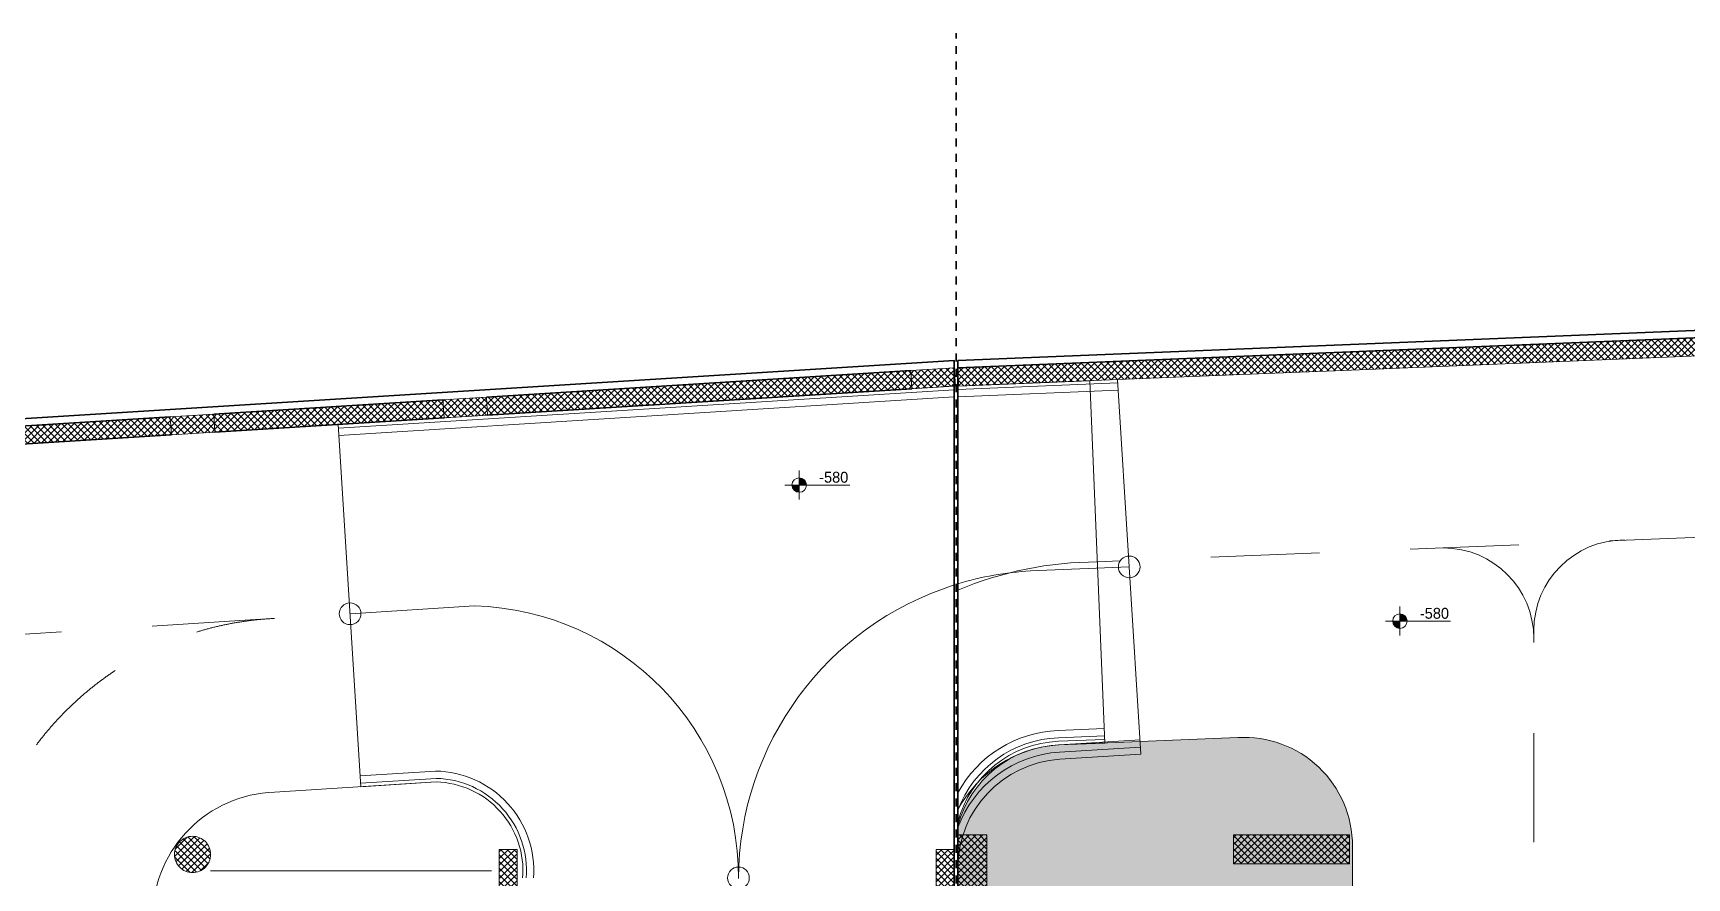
# Model space of a CAD drawing. Header units: millimetres. Extents: x 635850 to 824661, y -5878409 to -5774454.
# Drawn here: x 700891 to 723690, y -5838064 to -5826417 of the extents above; entities that cross this region are included whole.
import ezdxf

# ---------------------------------------------------------------- set-up
doc = ezdxf.new("R2010")
doc.units = ezdxf.units.MM
doc.header["$MEASUREMENT"] = 0
for name, pattern in [('A - Long Dashed', [2750, 1500, -1250]), ('Dashed', [211.666667, 105.833333, -105.833333]), ('Long Dashed', [529.166651, 317.499995, -211.666656])]:
    doc.linetypes.add(name, pattern=pattern)
for name, color, linetype, lineweight, true_color in [('2D Drafting - General_Pen_No__247', 7, 'Continuous', 13, 0xe8e8e8), ('A - Ndertesa 4 - 2D Drafting_Pen_No__247', 7, 'Continuous', 13, 0xe8e8e8), ('A - Ndertesa 4 - 2D Drafting_Pen_No__248', 7, 'Continuous', 13, 0xe8e8e8), ('A - Ndertesa 4 - 2D Drafting_Pen_No__249', 7, 'Continuous', 13, 0xe8e8e8), ('A - Ndertesa 4 - 2D Drafting_Pen_No__82', 7, 'Continuous', 20, 0xaaaaaa), ('A - Ndertesa 4 - Muret_Pen_No__82', 7, 'Continuous', 20, 0xaaaaaa), ('A - Ndertesa 4 - Rampa 2D_Pen_No__247', 7, 'Continuous', 13, 0xe8e8e8), ('A - Ndertesa 4 - Rampa 2D_Pen_No__248', 7, 'Continuous', 13, 0xe8e8e8), ('A - Ndertesa 4 - Vijat e Bodrumeve_Pen_No__82', 7, 'Continuous', 20, 0xaaaaaa), ('A - Ndertesa 5 - Drawing & Figure_Pen_No__241', 7, 'Continuous', 13, 0xe8e8e8), ('A - Ndertesa 5 - Drawing & Figure_Pen_No__247', 7, 'Continuous', 13, 0xe8e8e8), ('A - Ndertesa 5 - Drawing & Figure_Pen_No__249', 7, 'Continuous', 13, 0xe8e8e8), ('A - Ndertesa 5 - Drawing & Figure_Pen_No__82', 7, 'Continuous', 20, 0xaaaaaa), ('A - Ndertesa 5 - Rampa_Pen_No__247', 7, 'Continuous', 13, 0xe8e8e8), ('A - Ndertesa 5 - Rampa_Pen_No__248', 7, 'Continuous', 13, 0xe8e8e8)]:
    doc.layers.add(name, color=color, linetype=linetype, lineweight=lineweight, true_color=true_color)
for name, color, linetype, lineweight in [('2D Drafting - General_Pen_No__6', 5, 'Continuous', 35), ('A - Ndertesa 4 - Muret_Pen_No__22', 8, 'Continuous', 35), ('A - Ndertesa 4 - Pllaka meskatit_Pen_No__7', 7, 'Continuous', 35), ('A - Ndertesa 4 - Shtyllat_Pen_No__1', 7, 'Continuous', 13), ('A - Ndertesa 4 - Shtyllat_Pen_No__101', 252, 'Continuous', 13), ('A - Ndertesa 5 - Drawing & Figure_Pen_No__101', 252, 'Continuous', 13), ('A - Ndertesa 5 - Drawing & Figure_Pen_No__6', 5, 'Continuous', 35), ('A - Ndertesa 5 - Drawing & Figure_Pen_No__7', 7, 'Continuous', 35), ('A - Ndertesa 5 - Muret_Pen_No__101', 252, 'Continuous', 13), ('A - Ndertesa 5 - Pllaka meskatitt_Pen_No__22', 8, 'Continuous', 35), ('A - Ndertesa 5 - Shtyllat bodrum_Pen_No__1', 7, 'Continuous', 13), ('A - Ndertesa 5 - Shtyllat bodrum_Pen_No__101', 252, 'Continuous', 13), ('A - Ndertesa 5 - Shtyllat_Pen_No__1', 7, 'Continuous', 13), ('A - Ndertesa 5 - Shtyllat_Pen_No__101', 252, 'Continuous', 13), ('Dimensioning - General_Pen_No__101', 252, 'Continuous', 13)]:
    doc.layers.add(name, color=color, linetype=linetype, lineweight=lineweight)
for name, color, linetype in [('A - Ndertesa 4 - Muret', 7, 'Continuous'), ('A - Ndertesa 4 - Pllaka meskatit', 7, 'Continuous'), ('A - Ndertesa 4 - Shtyllat', 7, 'Continuous'), ('A - Ndertesa 5 - Drawing & Figure', 7, 'Continuous'), ('A - Ndertesa 5 - Muret', 7, 'Continuous'), ('A - Ndertesa 5 - Pllaka meskatitt', 7, 'Continuous'), ('A - Ndertesa 5 - Shtyllat', 7, 'Continuous'), ('A - Ndertesa 5 - Shtyllat bodrum', 7, 'Continuous'), ('Dimensioning - General', 7, 'Continuous')]:
    doc.layers.add(name, color=color, linetype=linetype)
doc.styles.add('GENERATED_STYLE_1', font='GOTHIC.TTF')
pattern_1 = [(45, (664183.82, -5827429.525), (-45.96194, 45.96194), []), (135, (664183.82, -5827429.525), (45.96194, 45.96194), [])]

# ---------------------------------------------------------------- blocks, each defined once
blk = doc.blocks.new('Slab_1', base_point=(672340, -5833507))
at = {"layer": 'A - Ndertesa 4 - Pllaka meskatit_Pen_No__7', "color": 7, "linetype": 'Continuous', "lineweight": 35, "flags": 128}
blk.add_lwpolyline([(672340, -5833507), (713590, -5830932), (713590, -5861017), (672340, -5861017)], close=True, dxfattribs=at)
blk = doc.blocks.new('Slab_2', base_point=(748940, -5829593))
at = {"layer": 'A - Ndertesa 5 - Pllaka meskatitt_Pen_No__22', "color": 8, "linetype": 'Continuous', "lineweight": 35, "flags": 128}
blk.add_lwpolyline([(748940, -5829593), (713640, -5831033), (713640, -5859821), (748940, -5859821)], close=True, dxfattribs=at)
blk = doc.blocks.new('Wall_125', base_point=(713590, -5831032))
at = {"layer": 'A - Ndertesa 4 - Muret_Pen_No__82', "linetype": 'Continuous', "lineweight": 20, "true_color": 0xaaaaaa}
h = blk.add_hatch(dxfattribs=at)
h.set_pattern_fill('Concrete_Block', color=253, style=0, pattern_type=2)
h.set_pattern_definition(pattern_1)
h.paths.add_polyline_path([(712991, -5831070), (707140, -5831435), (707155, -5831685), (713007, -5831319)])
h = blk.add_hatch(dxfattribs=at)
h.set_pattern_fill('Concrete_Block', color=253, style=0, pattern_type=2)
h.set_pattern_definition(pattern_1)
h.paths.add_polyline_path([(706541, -5831472), (703381, -5831670), (703396, -5831919), (706556, -5831722)])
h = blk.add_hatch(dxfattribs=at)
h.set_pattern_fill('Concrete_Block', color=253, style=0, pattern_type=2)
h.set_pattern_definition(pattern_1)
h.paths.add_polyline_path([(702782, -5831707), (697331, -5832047), (697346, -5832297), (702797, -5831957)])
at = {"layer": 'A - Ndertesa 4 - Muret_Pen_No__22', "color": 8, "linetype": 'Continuous', "lineweight": 35, "flags": 128}
for points in [[(712991, -5831070), (707140, -5831435)], [(707155, -5831685), (713007, -5831319)], [(706541, -5831472), (703381, -5831670)], [(702782, -5831707), (697331, -5832047)], [(703396, -5831919), (706556, -5831722)], [(697346, -5832297), (702797, -5831957)]]:
    blk.add_lwpolyline(points, dxfattribs=at)
blk = doc.blocks.new('Wall_174', base_point=(748940, -5829593))
at = {"layer": 'A - Ndertesa 5 - Muret_Pen_No__101', "linetype": 'Continuous', "lineweight": 13}
h = blk.add_hatch(dxfattribs=at)
h.set_pattern_fill('Concrete_Block', color=252, style=0, pattern_type=2)
h.set_pattern_definition(pattern_1)
h.paths.add_polyline_path([(718829, -5830821), (718839, -5831071), (724086, -5830857), (724075, -5830607)])
h = blk.add_hatch(dxfattribs=at)
h.set_pattern_fill('Concrete_Block', color=252, style=0, pattern_type=2)
h.set_pattern_definition(pattern_1)
h.paths.add_polyline_path([(714239, -5831008), (714250, -5831258), (718240, -5831095), (718230, -5830846)])
at = {"layer": 'A - Ndertesa 5 - Muret_Pen_No__101', "color": 252, "linetype": 'Continuous', "lineweight": 13, "flags": 128}
for points in [[(724075, -5830607), (718829, -5830821)], [(718230, -5830846), (714239, -5831008)], [(718839, -5831071), (724086, -5830857)], [(714250, -5831258), (718240, -5831095)]]:
    blk.add_lwpolyline(points, dxfattribs=at)
blk = doc.blocks.new('Column_158', base_point=(713840, -5838496))
at = {"layer": 'A - Ndertesa 5 - Shtyllat_Pen_No__101', "linetype": 'Continuous', "lineweight": 13}
h = blk.add_hatch(dxfattribs=at)
h.set_pattern_fill('Concrete_Block', color=252, style=0, pattern_type=2)
h.set_pattern_definition(pattern_1)
h.paths.add_polyline_path([(714040, -5839521), (714040, -5837471), (713640, -5837471), (713640, -5839521)])
at = {"layer": 'A - Ndertesa 5 - Shtyllat_Pen_No__1', "color": 7, "linetype": 'Continuous', "lineweight": 13, "flags": 128}
blk.add_lwpolyline([(714040, -5839521), (713640, -5839521), (713640, -5837471), (714040, -5837471)], close=True, dxfattribs=at)
blk = doc.blocks.new('Column_161', base_point=(718239, -5837671))
at = {"layer": 'A - Ndertesa 5 - Shtyllat_Pen_No__101', "linetype": 'Continuous', "lineweight": 13}
h = blk.add_hatch(dxfattribs=at)
h.set_pattern_fill('Concrete_Block', color=252, style=0, pattern_type=2)
h.set_pattern_definition(pattern_1)
h.paths.add_polyline_path([(719039, -5837871), (719039, -5837471), (717439, -5837471), (717439, -5837871)])
at = {"layer": 'A - Ndertesa 5 - Shtyllat_Pen_No__1', "color": 7, "linetype": 'Continuous', "lineweight": 13, "flags": 128}
blk.add_lwpolyline([(719039, -5837871), (717439, -5837871), (717439, -5837471), (719039, -5837471)], close=True, dxfattribs=at)
blk = doc.blocks.new('Column_184', base_point=(713945, -5831146))
at = {"layer": 'A - Ndertesa 5 - Shtyllat bodrum_Pen_No__101', "linetype": 'Continuous', "lineweight": 13}
h = blk.add_hatch(dxfattribs=at)
h.set_pattern_fill('Concrete_Block', color=252, style=0, pattern_type=2)
h.set_pattern_definition(pattern_1)
h.paths.add_polyline_path([(713640, -5831033), (713650, -5831283), (714250, -5831258), (714239, -5831008)])
at = {"layer": 'A - Ndertesa 5 - Shtyllat bodrum_Pen_No__1', "color": 7, "linetype": 'Continuous', "lineweight": 13, "flags": 128}
blk.add_lwpolyline([(714239, -5831008), (713640, -5831033), (713650, -5831283), (714250, -5831258)], dxfattribs=at)
blk = doc.blocks.new('Column_185', base_point=(718534, -5830958))
at = {"layer": 'A - Ndertesa 5 - Shtyllat bodrum_Pen_No__101', "linetype": 'Continuous', "lineweight": 13}
h = blk.add_hatch(dxfattribs=at)
h.set_pattern_fill('Concrete_Block', color=252, style=0, pattern_type=2)
h.set_pattern_definition(pattern_1)
h.paths.add_polyline_path([(718829, -5830821), (718230, -5830846), (718240, -5831095), (718839, -5831071)])
at = {"layer": 'A - Ndertesa 5 - Shtyllat bodrum_Pen_No__1', "color": 7, "linetype": 'Continuous', "lineweight": 13, "flags": 128}
for points in [[(718829, -5830821), (718230, -5830846)], [(718240, -5831095), (718839, -5831071)]]:
    blk.add_lwpolyline(points, dxfattribs=at)
blk = doc.blocks.new('Level Dimension_6', base_point=(711453, -5832648))
at = {"layer": 'Dimensioning - General_Pen_No__101', "linetype": 'Continuous', "lineweight": 13}
for points in [[(711453, -5832648), (711353, -5832648), (711360, -5832686), (711382, -5832718), (711414, -5832740), (711453, -5832748)], [(711453, -5832648), (711553, -5832648), (711545, -5832609), (711523, -5832577), (711491, -5832555), (711453, -5832548)]]:
    blk.add_hatch(color=252, dxfattribs=at).paths.add_polyline_path(points)
at = {"layer": 'Dimensioning - General_Pen_No__101', "color": 252, "linetype": 'Continuous', "lineweight": 13}
for p, q in [((711453, -5832848), (711453, -5832448)), ((711253, -5832648), (712150, -5832648))]:
    blk.add_line(p, q, dxfattribs=at)
blk.add_circle((711453, -5832648), 100, dxfattribs=at)
at = {"layer": 'Dimensioning - General_Pen_No__101', "color": 252, "lineweight": 13, "insert": (711728, -5832618), "char_height": 150, "attachment_point": 7, "style": 'GENERATED_STYLE_1'}
blk.add_mtext('\\A1;{\\pql;\\fCentury Gothic|b0|i0|c0|p34;-580}', dxfattribs=at)
blk = doc.blocks.new('Level Dimension_9', base_point=(719734, -5834523))
at = {"layer": 'A - Ndertesa 5 - Drawing & Figure_Pen_No__101', "linetype": 'Continuous', "lineweight": 13}
for points in [[(719734, -5834523), (719634, -5834523), (719641, -5834561), (719663, -5834594), (719695, -5834615), (719734, -5834623)], [(719734, -5834523), (719834, -5834523), (719826, -5834485), (719804, -5834452), (719772, -5834431), (719734, -5834423)]]:
    blk.add_hatch(color=252, dxfattribs=at).paths.add_polyline_path(points)
at = {"layer": 'A - Ndertesa 5 - Drawing & Figure_Pen_No__101', "color": 252, "linetype": 'Continuous', "lineweight": 13}
for p, q in [((719534, -5834523), (720431, -5834523)), ((719734, -5834723), (719734, -5834323))]:
    blk.add_line(p, q, dxfattribs=at)
blk.add_circle((719734, -5834523), 100, dxfattribs=at)
at = {"layer": 'A - Ndertesa 5 - Drawing & Figure_Pen_No__101', "color": 252, "lineweight": 13, "insert": (720009, -5834493), "char_height": 150, "attachment_point": 7, "style": 'GENERATED_STYLE_1'}
blk.add_mtext('\\A1;{\\pql;\\fCentury Gothic|b0|i0|c0|p34;-580}', dxfattribs=at)
blk = doc.blocks.new('Column_484', base_point=(713298, -5831176))
at = {"layer": 'A - Ndertesa 4 - Shtyllat_Pen_No__101', "linetype": 'Continuous', "lineweight": 13}
h = blk.add_hatch(dxfattribs=at)
h.set_pattern_fill('Concrete_Block', color=252, style=0, pattern_type=2)
h.set_pattern_definition(pattern_1)
h.paths.add_polyline_path([(713007, -5831319), (713605, -5831282), (713590, -5831032), (712991, -5831070)])
at = {"layer": 'A - Ndertesa 4 - Shtyllat_Pen_No__1', "color": 7, "linetype": 'Continuous', "lineweight": 13, "flags": 128}
blk.add_lwpolyline([(713007, -5831319), (713605, -5831282), (713590, -5831032), (712991, -5831070)], close=True, dxfattribs=at)
blk = doc.blocks.new('Column_485', base_point=(706848, -5831579))
at = {"layer": 'A - Ndertesa 4 - Shtyllat_Pen_No__101', "linetype": 'Continuous', "lineweight": 13}
h = blk.add_hatch(dxfattribs=at)
h.set_pattern_fill('Concrete_Block', color=252, style=0, pattern_type=2)
h.set_pattern_definition(pattern_1)
h.paths.add_polyline_path([(706556, -5831722), (707155, -5831685), (707140, -5831435), (706541, -5831472)])
at = {"layer": 'A - Ndertesa 4 - Shtyllat_Pen_No__1', "color": 7, "linetype": 'Continuous', "lineweight": 13, "flags": 128}
blk.add_lwpolyline([(706556, -5831722), (707155, -5831685), (707140, -5831435), (706541, -5831472)], close=True, dxfattribs=at)
blk = doc.blocks.new('Column_486', base_point=(703089, -5831813))
at = {"layer": 'A - Ndertesa 4 - Shtyllat_Pen_No__101', "linetype": 'Continuous', "lineweight": 13}
h = blk.add_hatch(dxfattribs=at)
h.set_pattern_fill('Concrete_Block', color=252, style=0, pattern_type=2)
h.set_pattern_definition(pattern_1)
h.paths.add_polyline_path([(702797, -5831957), (703396, -5831919), (703381, -5831670), (702782, -5831707)])
at = {"layer": 'A - Ndertesa 4 - Shtyllat_Pen_No__1', "color": 7, "linetype": 'Continuous', "lineweight": 13, "flags": 128}
blk.add_lwpolyline([(702797, -5831957), (703396, -5831919), (703381, -5831670), (702782, -5831707)], close=True, dxfattribs=at)
blk = doc.blocks.new('Column_492', base_point=(713465, -5837970))
at = {"layer": 'A - Ndertesa 4 - Shtyllat_Pen_No__101', "linetype": 'Continuous', "lineweight": 13}
h = blk.add_hatch(dxfattribs=at)
h.set_pattern_fill('Concrete_Block', color=252, style=0, pattern_type=2)
h.set_pattern_definition(pattern_1)
h.paths.add_polyline_path([(713590, -5838270), (713590, -5837670), (713340, -5837670), (713340, -5838270)])
at = {"layer": 'A - Ndertesa 4 - Shtyllat_Pen_No__1', "color": 7, "linetype": 'Continuous', "lineweight": 13, "flags": 128}
blk.add_lwpolyline([(713590, -5838270), (713590, -5837670), (713340, -5837670), (713340, -5838270)], close=True, dxfattribs=at)
blk = doc.blocks.new('Column_493', base_point=(707440, -5837970))
at = {"layer": 'A - Ndertesa 4 - Shtyllat_Pen_No__101', "linetype": 'Continuous', "lineweight": 13}
h = blk.add_hatch(dxfattribs=at)
h.set_pattern_fill('Concrete_Block', color=252, style=0, pattern_type=2)
h.set_pattern_definition(pattern_1)
h.paths.add_polyline_path([(707565, -5838270), (707565, -5837670), (707315, -5837670), (707315, -5838270)])
at = {"layer": 'A - Ndertesa 4 - Shtyllat_Pen_No__1', "color": 7, "linetype": 'Continuous', "lineweight": 13, "flags": 128}
blk.add_lwpolyline([(707565, -5838270), (707565, -5837670), (707315, -5837670), (707315, -5838270)], close=True, dxfattribs=at)
blk = doc.blocks.new('Column_508', base_point=(703089, -5837740))
at = {"layer": 'A - Ndertesa 4 - Shtyllat_Pen_No__101', "linetype": 'Continuous', "lineweight": 13}
h = blk.add_hatch(dxfattribs=at)
h.set_pattern_fill('Concrete_Block', color=252, style=0, pattern_type=2)
h.set_pattern_definition(pattern_1)
h.paths.add_polyline_path([(703089, -5837990, 0.414214), (703339, -5837740, 0.414214), (703089, -5837490, 0.414214), (702839, -5837740, 0.414214)])
at = {"layer": 'A - Ndertesa 4 - Shtyllat_Pen_No__1', "color": 7, "linetype": 'Continuous', "lineweight": 13, "flags": 128}
blk.add_lwpolyline([(703089, -5837990, 0.414214), (703339, -5837740, 0.414214), (703089, -5837490, 0.414214), (702839, -5837740, 0.414214)], format="xyb", close=True, dxfattribs=at)

msp = doc.modelspace()

# ---------------------------------------------------------------- hatches: boundary and pattern name
at = {"layer": 'A - Ndertesa 5 - Drawing & Figure_Pen_No__241', "linetype": 'Continuous', "lineweight": 0, "true_color": 0xf9f9f9}
msp.add_hatch(color=7, dxfattribs=at).paths.add_polyline_path([(713639.8, -5859820.7), (719289.8, -5859820.7), (719289.8, -5852720.7), (719079.7, -5852720.7), (719079.7, -5837627.2, 0.4325696), (717500.1, -5836129.8), (715028.7, -5836230.6, 0.3289257), (713639.8, -5837345.3)])

# ---------------------------------------------------------------- linework, layer by layer
at = {"layer": '2D Drafting - General_Pen_No__247', "color": 254, "linetype": 'Long Dashed', "lineweight": 13, "true_color": 0xe8e8e8, "flags": 128}
msp.add_lwpolyline([(713589.8, -5831282.9), (713589.8, -5838063.8)], dxfattribs=at)
at = {"layer": '2D Drafting - General_Pen_No__6', "color": 5, "linetype": 'Dashed', "lineweight": 35}
msp.add_lwpolyline([(713614.8, -5866075), (713614.8, -5826416.8)], dxfattribs=at)
at = {"layer": 'A - Ndertesa 4 - 2D Drafting_Pen_No__247', "color": 254, "linetype": 'Continuous', "lineweight": 13, "true_color": 0xe8e8e8, "flags": 128}
for points in [[(713589.8, -5834025.1, 0.3252095), (710614.8, -5838069.9)], [(705260.3, -5834421.1), (706976.4, -5834314, -0.4075368), (710614.8, -5838069.9)]]:
    msp.add_lwpolyline(points, format="xyb", dxfattribs=at)
at = {"layer": 'A - Ndertesa 4 - 2D Drafting_Pen_No__247', "color": 254, "linetype": 'Continuous', "lineweight": 13, "true_color": 0xe8e8e8}
for centre in [(705260.3, -5834421.1), (710614.8, -5838063.8)]:
    msp.add_circle(centre, 150, dxfattribs=at)
at = {"layer": 'A - Ndertesa 4 - 2D Drafting_Pen_No__248', "color": 254, "linetype": 'Continuous', "lineweight": 13, "true_color": 0xe8e8e8, "flags": 128}
for points in [[(705100.7, -5831862.9), (713589.8, -5831333)], [(705106.9, -5831962.7), (713589.8, -5831433.2)]]:
    msp.add_lwpolyline(points, dxfattribs=at)
at = {"layer": 'A - Ndertesa 4 - 2D Drafting_Pen_No__249', "color": 254, "linetype": 'A - Long Dashed', "lineweight": 13, "true_color": 0xe8e8e8, "flags": 128}
msp.add_lwpolyline([(672339.8, -5836476), (704713.3, -5834455.3)], dxfattribs=at)
msp.add_lwpolyline([(700064, -5838790.9, -0.3960712), (704220.3, -5834486.1)], format="xyb", dxfattribs=at)
at = {"layer": 'A - Ndertesa 4 - 2D Drafting_Pen_No__82', "color": 253, "linetype": 'Continuous', "lineweight": 20, "true_color": 0xaaaaaa, "flags": 128}
msp.add_lwpolyline([(703338.1, -5837964.7), (707209.8, -5837964.7)], dxfattribs=at)
at = {"layer": 'A - Ndertesa 4 - Rampa 2D_Pen_No__247', "color": 254, "linetype": 'Continuous', "lineweight": 13, "true_color": 0xe8e8e8, "flags": 128}
msp.add_lwpolyline([(707639.8, -5838063.8, 0.4309628), (706449.2, -5836740.9), (705409.2, -5836805.8), (705097.5, -5831813), (713589.8, -5831282.9)], format="xyb", dxfattribs=at)
at = {"layer": 'A - Ndertesa 4 - Rampa 2D_Pen_No__248', "color": 254, "linetype": 'Continuous', "lineweight": 13, "true_color": 0xe8e8e8, "flags": 128}
for points in [[(715656.7, -5836004.8), (715020.6, -5836030.8, 0.2639959), (713639.8, -5836890.1)], [(715660.8, -5836104.7), (715024.6, -5836130.7, 0.300819), (713639.8, -5837129.5)], [(715662.9, -5836154.7), (715026.7, -5836180.6, 0.3289364), (713639.8, -5837293)], [(707789.8, -5838063, 0.4309631), (706439.9, -5836591.1), (705399.8, -5836656)], [(707689.8, -5838063.6, 0.4309629), (706446.1, -5836691), (705406.1, -5836755.9)]]:
    msp.add_lwpolyline(points, format="xyb", dxfattribs=at)
at = {"layer": 'A - Ndertesa 4 - Vijat e Bodrumeve_Pen_No__82', "color": 253, "linetype": 'Continuous', "lineweight": 20, "true_color": 0xaaaaaa, "flags": 128}
msp.add_lwpolyline([(713589.8, -5850263.8), (702789, -5850263.8, -0.4142136), (702539, -5850013.8), (702539, -5838566.9, -0.3960712), (704219.4, -5836880), (706449.2, -5836740.8)], format="xyb", dxfattribs=at)
at = {"layer": 'A - Ndertesa 5 - Drawing & Figure_Pen_No__247', "color": 254, "linetype": 'Continuous', "lineweight": 13, "true_color": 0xe8e8e8, "flags": 128}
msp.add_lwpolyline([(715461.1, -5831208.8), (713650, -5831282.7)], dxfattribs=at)
msp.add_lwpolyline([(715664.9, -5836204.6), (715028.7, -5836230.6, 0.3290202), (713639.8, -5837345.3)], format="xyb", dxfattribs=at)
at = {"layer": 'A - Ndertesa 5 - Drawing & Figure_Pen_No__249', "color": 254, "linetype": 'A - Long Dashed', "lineweight": 13, "true_color": 0xe8e8e8, "flags": 128}
for points in [[(748849.9, -5832369.9), (748341.9, -5832369.9), (715563, -5833706.7)], [(721579.7, -5848569.8), (721579.7, -5834653.4)]]:
    msp.add_lwpolyline(points, dxfattribs=at)
at = {"layer": 'A - Ndertesa 5 - Drawing & Figure_Pen_No__249', "color": 254, "linetype": 'Continuous', "lineweight": 13, "true_color": 0xe8e8e8}
for centre, start, end in [((720329.7, -5834763.6), 0, 90), ((722829.7, -5834653.4), 90, 180)]:
    msp.add_arc(centre, 1250, start, end, dxfattribs=at)
at = {"layer": 'A - Ndertesa 5 - Drawing & Figure_Pen_No__6', "color": 5, "linetype": 'Dashed', "lineweight": 35}
msp.add_lwpolyline([(713614.8, -5863539.6), (713614.8, -5827594.8)], dxfattribs=at)
at = {"layer": 'A - Ndertesa 5 - Drawing & Figure_Pen_No__7', "color": 7, "linetype": 'Continuous', "lineweight": 35, "flags": 128}
msp.add_lwpolyline([(713639.8, -5859920.7), (748939.8, -5859920.7), (748939.8, -5829493.1), (713639.8, -5830932.8)], close=True, dxfattribs=at)
at = {"layer": 'A - Ndertesa 5 - Drawing & Figure_Pen_No__7', "color": 7, "linetype": 'Continuous', "lineweight": 35}
msp.add_lwpolyline([(713639.8, -5859820.7), (713639.8, -5831032.9), (748939.8, -5829593.2), (748939.8, -5859820.7)], close=True, dxfattribs=at)
at = {"layer": 'A - Ndertesa 5 - Drawing & Figure_Pen_No__82', "color": 253, "linetype": 'Continuous', "lineweight": 20, "true_color": 0xaaaaaa, "flags": 128}
msp.add_lwpolyline([(713639.8, -5837470.7), (713639.8, -5837345.3, -0.3289257), (715028.7, -5836230.6), (717500.1, -5836129.8, -0.4325696), (719079.7, -5837627.2), (719079.7, -5852720.7), (719289.8, -5852720.7), (719289.8, -5859570.7)], format="xyb", dxfattribs=at)
at = {"layer": 'A - Ndertesa 5 - Rampa_Pen_No__247', "color": 254, "linetype": 'Continuous', "lineweight": 13, "true_color": 0xe8e8e8, "flags": 128}
for points in [[(713639.8, -5831282.7), (715842, -5831192.9), (716164.1, -5836358.9), (715046.5, -5836428.7, 0.3960927), (713639.8, -5837925.7)], [(715563, -5833706.7, 0.0991021), (713639.8, -5834095.5)], [(716002.9, -5833775.9), (714639.8, -5833831.5, 0.0597083), (713639.8, -5834009.6)]]:
    msp.add_lwpolyline(points, format="xyb", dxfattribs=at)
msp.add_lwpolyline([(715461.1, -5831208.8), (715664.9, -5836204.6)], dxfattribs=at)
at = {"layer": 'A - Ndertesa 5 - Rampa_Pen_No__247', "color": 254, "linetype": 'Continuous', "lineweight": 13, "true_color": 0xe8e8e8}
msp.add_circle((716002.9, -5833775.9), 150, dxfattribs=at)
at = {"layer": 'A - Ndertesa 5 - Rampa_Pen_No__248', "color": 254, "linetype": 'Continuous', "lineweight": 13, "true_color": 0xe8e8e8, "flags": 128}
for points in [[(713639.8, -5831329.9), (715845, -5831239.9)], [(713639.8, -5831430.1), (715851.2, -5831339.9)]]:
    msp.add_lwpolyline(points, dxfattribs=at)
for points in [[(716151.7, -5836159.3), (715034, -5836229, 0.2602935), (713639.8, -5837125.7)], [(716157.9, -5836259.6), (715040.3, -5836329.4, 0.2967853), (713639.8, -5837370.5)]]:
    msp.add_lwpolyline(points, format="xyb", dxfattribs=at)

# ---------------------------------------------------------------- block references
at = {"layer": 'A - Ndertesa 4 - Muret', "color": 8, "lineweight": 35}
msp.add_blockref('Wall_125', (713589.8, -5831032.5), dxfattribs=at)
at = {"layer": 'A - Ndertesa 4 - Pllaka meskatit', "color": 7, "linetype": 'Continuous', "lineweight": 35}
msp.add_blockref('Slab_1', (672339.8, -5833507), dxfattribs=at)
at = {"layer": 'A - Ndertesa 4 - Shtyllat', "color": 7, "lineweight": 13}
for name, p in [('Column_484', (713298.2, -5831175.9)), ('Column_485', (706848, -5831578.5)), ('Column_486', (703089, -5831813.1)), ('Column_508', (703089, -5837739.7)), ('Column_493', (707440.1, -5837969.9)), ('Column_492', (713464.8, -5837969.9))]:
    msp.add_blockref(name, p, dxfattribs=at)
at = {"layer": 'A - Ndertesa 5 - Drawing & Figure', "color": 252, "lineweight": 13}
msp.add_blockref('Level Dimension_9', (719733.7, -5834522.9), dxfattribs=at)
at = {"layer": 'A - Ndertesa 5 - Muret', "color": 252, "lineweight": 13}
msp.add_blockref('Wall_174', (748939.8, -5829593.2), dxfattribs=at)
at = {"layer": 'A - Ndertesa 5 - Pllaka meskatitt', "color": 8, "linetype": 'Continuous', "lineweight": 35}
msp.add_blockref('Slab_2', (748939.8, -5829593.2), dxfattribs=at)
at = {"layer": 'A - Ndertesa 5 - Shtyllat', "color": 7, "lineweight": 13}
for name, p in [('Column_158', (713839.8, -5838495.7)), ('Column_161', (718238.7, -5837670.7))]:
    msp.add_blockref(name, p, dxfattribs=at)
at = {"layer": 'A - Ndertesa 5 - Shtyllat bodrum', "color": 7, "lineweight": 13}
for name, p in [('Column_185', (718534.4, -5830958.4)), ('Column_184', (713944.7, -5831145.5))]:
    msp.add_blockref(name, p, dxfattribs=at)
at = {"layer": 'Dimensioning - General', "color": 252, "lineweight": 13}
msp.add_blockref('Level Dimension_6', (711452.6, -5832647.5), dxfattribs=at)

doc.saveas('drawing.dxf')
